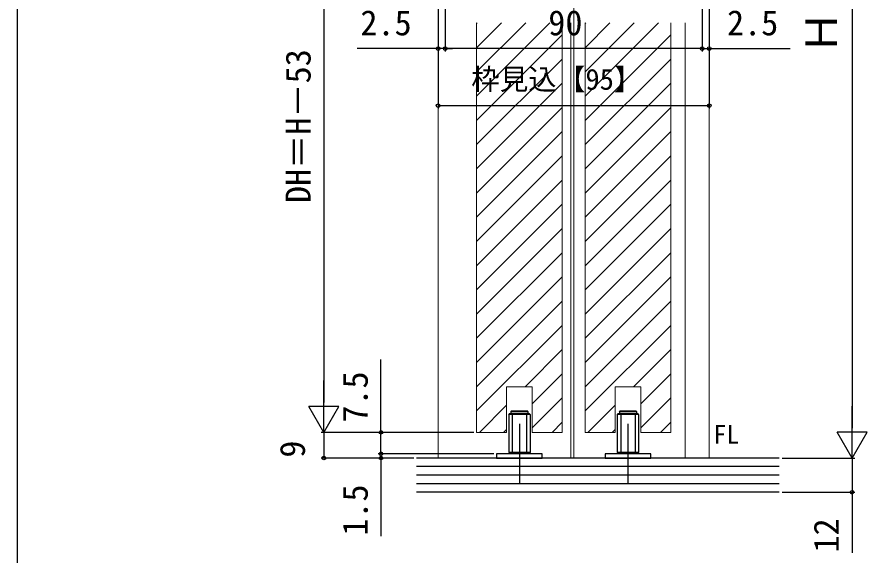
# Model space of a CAD drawing. Units: millimetres, scale not verified. Extents: x -525 to 525, y -783 to 780.
# Drawn here: x -524.9 to -227.2, y 162.8 to 351.4 of the extents above; entities that cross this region are included whole.
import ezdxf
from ezdxf.enums import TextEntityAlignment as Align

# ---------------------------------------------------------------- set-up
doc = ezdxf.new("R2010")
doc.units = ezdxf.units.MM
doc.header["$LTSCALE"] = 4
for name, color, linetype in [('0-2_USER1', 3, 'Continuous'), ('0-6_YKK_13', 4, 'Continuous'), ('0-8_YKK_D', 6, 'Continuous'), ('0-9_YKK_ZWAK', 7, 'Continuous'), ('0-A_YSS_K', 3, 'Continuous')]:
    doc.layers.add(name, color=color, linetype=linetype)
doc.layers.add('0-5_YKK_12', color=2, linetype='Continuous', lineweight=18)
doc.styles.add('ＭＳ ゴシック', font='')
doc.styles.get('ＭＳ ゴシック').set_extended_font_data('MS Gothic')

msp = doc.modelspace()

# ---------------------------------------------------------------- linework, layer by layer
at = {"layer": '0-5_YKK_12'}
for p, q in [((-329.9, 554.029), (-329.9, 196.8)), ((-377.4, 196.8), (-377.4, 349.3)), ((-363.9, 349.3), (-363.9, 205.8)), ((-363.9, 349.063), (-363.663, 349.3)), ((-363.9, 340.578), (-355.178, 349.3)), ((-363.9, 332.092), (-346.692, 349.3)), ((-363.9, 323.607), (-338.207, 349.3)), ((-333.9, 349.3), (-333.9, 205.8)), ((-330.9, 349.3), (-330.9, 196.8)), ((-325.9, 349.3), (-325.9, 205.8)), ((-325.9, 349.063), (-325.663, 349.3)), ((-325.9, 340.578), (-317.178, 349.3)), ((-325.9, 332.092), (-308.692, 349.3)), ((-325.9, 323.607), (-300.207, 349.3)), ((-295.9, 349.3), (-295.9, 205.8)), ((-290.9, 196.8), (-290.9, 349.3)), ((-282.4, 196.8), (-282.4, 349.3)), ((-363.9, 315.122), (-333.9, 345.122)), ((-325.9, 315.122), (-295.9, 345.122)), ((-363.9, 306.637), (-333.9, 336.637)), ((-325.9, 306.637), (-295.9, 336.637)), ((-363.9, 298.151), (-333.9, 328.151)), ((-325.9, 298.151), (-295.9, 328.151)), ((-363.9, 289.666), (-333.9, 319.666)), ((-325.9, 289.666), (-295.9, 319.666)), ((-363.9, 281.181), (-333.9, 311.181)), ((-325.9, 281.181), (-295.9, 311.181)), ((-363.9, 272.695), (-333.9, 302.695)), ((-325.9, 272.695), (-295.9, 302.695)), ((-363.9, 264.21), (-333.9, 294.21)), ((-325.9, 264.21), (-295.9, 294.21)), ((-363.9, 255.725), (-333.9, 285.725)), ((-325.9, 255.725), (-295.9, 285.725)), ((-363.9, 247.24), (-333.9, 277.24)), ((-325.9, 247.24), (-295.9, 277.24)), ((-363.9, 238.754), (-333.9, 268.754)), ((-325.9, 238.754), (-295.9, 268.754)), ((-363.9, 230.269), (-333.9, 260.269)), ((-325.9, 230.269), (-295.9, 260.269)), ((-363.9, 221.784), (-333.9, 251.784)), ((-325.9, 221.784), (-295.9, 251.784)), ((-363.9, 213.298), (-333.9, 243.298)), ((-325.9, 213.298), (-295.9, 243.298)), ((-346.913, 221.8), (-333.9, 234.813)), ((-308.913, 221.8), (-295.9, 234.813)), ((-344.4, 215.828), (-333.9, 226.328)), ((-306.4, 215.828), (-295.9, 226.328)), ((-344.4, 205.8), (-344.4, 221.8)), ((-306.4, 205.8), (-306.4, 221.8)), ((-344.4, 207.343), (-333.9, 217.843)), ((-306.4, 207.343), (-295.9, 217.843)), ((-362.913, 205.8), (-353.4, 215.313)), ((-324.913, 205.8), (-315.4, 215.313)), ((-337.457, 205.8), (-333.9, 209.357)), ((-299.457, 205.8), (-295.9, 209.357)), ((-363.9, 205.8), (-353.4, 205.8)), ((-354.428, 205.8), (-353.4, 206.828)), ((-344.4, 205.8), (-333.9, 205.8)), ((-325.9, 205.8), (-315.4, 205.8)), ((-316.428, 205.8), (-315.4, 206.828)), ((-306.4, 205.8), (-295.9, 205.8))]:
    msp.add_line(p, q, dxfattribs=at)
for points in [[(-353.4, 205.8), (-353.4, 221.8), (-344.4, 221.8)], [(-315.4, 205.8), (-315.4, 221.8), (-306.4, 221.8)]]:
    msp.add_lwpolyline(points, dxfattribs=at)
at = {"layer": '0-6_YKK_13'}
for p, q in [((-352.65, 212.1), (-352.45, 212.3)), ((-345.35, 212.3), (-352.45, 212.3)), ((-351.9, 213.1), (-351.7, 213.3)), ((-351.9, 213.1), (-351.9, 212.3)), ((-351.9, 213.1), (-345.9, 213.1)), ((-351.7, 213.3), (-346.1, 213.3)), ((-351.4, 212.3), (-351.4, 198.3)), ((-346.4, 212.3), (-346.4, 198.3)), ((-345.9, 213.1), (-346.1, 213.3)), ((-345.9, 213.1), (-345.9, 212.3)), ((-345.15, 212.1), (-345.35, 212.3)), ((-345.15, 212.1), (-345.15, 198.7)), ((-314.65, 212.1), (-314.45, 212.3)), ((-307.35, 212.3), (-314.45, 212.3)), ((-313.9, 213.1), (-313.7, 213.3)), ((-313.9, 213.1), (-313.9, 212.3)), ((-313.9, 213.1), (-307.9, 213.1)), ((-313.7, 213.3), (-308.1, 213.3)), ((-313.4, 212.3), (-313.4, 198.3)), ((-308.4, 212.3), (-308.4, 198.3)), ((-307.9, 213.1), (-308.1, 213.3)), ((-307.9, 213.1), (-307.9, 212.3)), ((-307.15, 212.1), (-307.35, 212.3)), ((-307.15, 212.1), (-307.15, 198.7)), ((-348.9, 208.725), (-348.9, 187.968)), ((-310.9, 208.725), (-310.9, 187.968)), ((-345.15, 198.7), (-352.65, 198.7)), ((-345.35, 198.5), (-352.45, 198.5)), ((-345.35, 198.5), (-345.15, 198.7)), ((-307.15, 198.7), (-314.65, 198.7)), ((-307.35, 198.5), (-314.45, 198.5)), ((-307.35, 198.5), (-307.15, 198.7))]:
    msp.add_line(p, q, dxfattribs=at)
for points in [[(-345.15, 212.1), (-352.65, 212.1), (-352.65, 198.7)], [(-307.15, 212.1), (-314.65, 212.1), (-314.65, 198.7)]]:
    msp.add_lwpolyline(points, dxfattribs=at)
for points in [[(-356.9, 196.8), (-340.9, 196.8), (-340.9, 198.3), (-356.9, 198.3)], [(-318.9, 196.8), (-302.9, 196.8), (-302.9, 198.3), (-318.9, 198.3)]]:
    msp.add_lwpolyline(points, close=True, dxfattribs=at)
at = {"layer": '0-8_YKK_D'}
for p, q in [((-232.4, 486.3), (-232.4, 207.3)), ((-417.4, 442.3), (-417.4, 216.3)), ((-377.4, 418.257), (-377.4, 339.3)), ((-377.4, 417.257), (-377.4, 319.3)), ((-374.9, 418.257), (-374.9, 339.3)), ((-374.9, 418.257), (-374.9, 339.3)), ((-284.9, 418.257), (-284.9, 339.3)), ((-282.4, 418.257), (-282.4, 339.3)), ((-282.4, 418.257), (-282.4, 319.3)), ((-284.9, 416.257), (-284.9, 339.3)), ((-377.4, 340.3), (-405.727, 340.3)), ((-374.9, 340.3), (-377.4, 340.3)), ((-284.9, 340.3), (-374.9, 340.3)), ((-374.9, 340.3), (-372.35, 340.3)), ((-284.9, 340.3), (-287.45, 340.3)), ((-284.9, 340.3), (-282.4, 340.3)), ((-282.4, 340.3), (-254.073, 340.3)), ((-377.4, 320.3), (-282.4, 320.3)), ((-417.4, 205.8), (-417.4, 223.987)), ((-417.4, 205.8), (-422.65, 214.893)), ((-412.15, 214.893), (-422.65, 214.893)), ((-417.4, 205.8), (-412.15, 214.893)), ((-232.4, 196.8), (-232.4, 214.987)), ((-364.9, 205.8), (-418.4, 205.8)), ((-364.9, 205.8), (-418.4, 205.8)), ((-417.4, 205.8), (-417.4, 196.8)), ((-364.9, 205.8), (-398.4, 205.8)), ((-232.4, 196.8), (-237.65, 205.893)), ((-227.15, 205.893), (-237.65, 205.893)), ((-232.4, 196.8), (-227.15, 205.893)), ((-397.4, 198.3), (-397.4, 200.85)), ((-385.9, 196.8), (-418.4, 196.8)), ((-357.9, 198.3), (-398.4, 198.3)), ((-357.9, 198.3), (-398.4, 198.3)), ((-385.9, 196.8), (-398.4, 196.8)), ((-397.4, 198.3), (-397.4, 196.8)), ((-397.4, 196.8), (-397.4, 169.427)), ((-256.86, 196.8), (-231.4, 196.8)), ((-256.86, 196.8), (-231.4, 196.8)), ((-256.86, 184.8), (-231.4, 184.8))]:
    msp.add_line(p, q, dxfattribs=at)
for points in [[(-397.4, 198.3), (-397.4, 205.8), (-397.4, 231.305)], [(-232.4, 196.8), (-232.4, 184.8), (-232.4, 163.523)]]:
    msp.add_lwpolyline(points, dxfattribs=at)
for centre in [(-377.4, 340.3), (-374.9, 340.3), (-374.9, 340.3), (-284.9, 340.3), (-284.9, 340.3), (-282.4, 340.3), (-377.4, 320.3), (-282.4, 320.3), (-397.4, 205.8), (-417.4, 196.8), (-397.4, 198.3), (-397.4, 198.3), (-397.4, 196.8), (-232.4, 184.8)]:
    msp.add_circle(centre, 0.637, dxfattribs=at)
at = {"layer": '0-9_YKK_ZWAK'}
msp.add_line((-524.9, 746.8), (-524.9, -783.2), dxfattribs=at)
at = {"layer": '0-A_YSS_K'}
for p, q in [((-257.86, 196.8), (-384.9, 196.8)), ((-257.86, 193.8), (-384.9, 193.8)), ((-257.86, 190.8), (-384.9, 190.8)), ((-257.86, 187.8), (-384.9, 187.8)), ((-257.86, 184.8), (-384.9, 184.8))]:
    msp.add_line(p, q, dxfattribs=at)

# ---------------------------------------------------------------- texts
at = {"layer": '0-2_USER1', "style": 'ＭＳ ゴシック'}
msp.add_text('FL', height=6.598, dxfattribs=at).set_placement((-280.923, 199.8), align=Align.BOTTOM_LEFT)
at = {"layer": '0-8_YKK_D', "style": 'ＭＳ ゴシック'}
for s, height, p in [('2.5', 8.798, (-404.614, 342.3)), ('90', 8.798, (-338.798, 342.3)), ('2.5', 8.798, (-276.186, 342.3)), ('枠見込【95】', 7.331, (-365.781, 323.664))]:
    msp.add_text(s, height=height, dxfattribs=at).set_placement(p, align=Align.BOTTOM_LEFT)
for s, height, p in [('Ｈ', 11, (-234.4, 338.448)), ('DH＝H－53', 8.798, (-419.4, 286.141)), ('7.5', 8.798, (-399.4, 209.191)), ('9', 8.798, (-421.4, 196.936)), ('1.5', 8.798, (-399.4, 169.586)), ('12', 8.798, (-234.4, 163.682))]:
    msp.add_text(s, height=height, rotation=90, dxfattribs=at).set_placement(p, align=Align.BOTTOM_LEFT)

doc.saveas('drawing.dxf')
